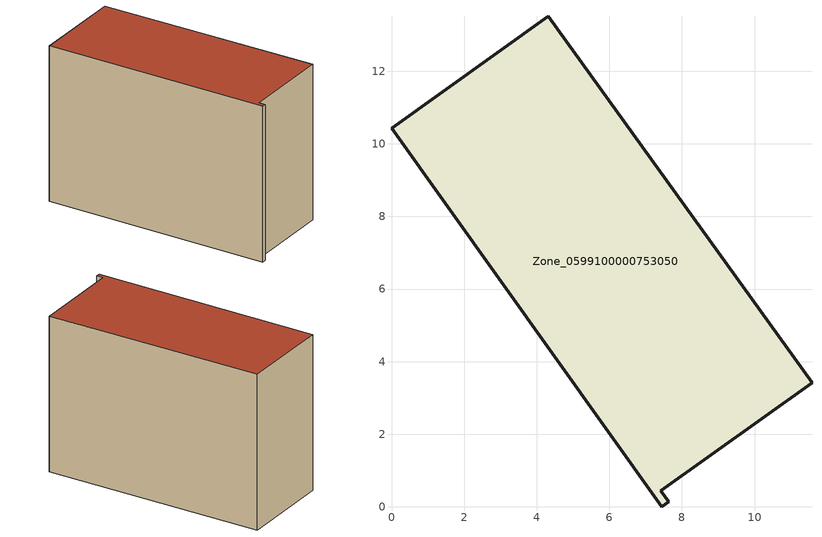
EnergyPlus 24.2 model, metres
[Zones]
Zone_0599100000753050
 floor ground (C_G): 0,10.43 4.32,13.52 11.58,3.42 7.42,0.45 7.64,0.14 7.45,0 z0
 wall outside (C_F): 4.32,13.52 0,10.43 7.45,0 7.64,0.14 7.42,0.45 11.58,3.42 4.32,13.52 z0:8.86
 roof outside (C_R): 0,10.43 7.45,0 7.64,0.14 7.42,0.45 11.58,3.42 4.32,13.52 z8.86
[BUILDING]
Pand.0599100000753050: North Axis=0; Terrain=City; Loads Convergence Tolerance Value=0.04; Temperature Convergence Tolerance Value=0.4; Solar Distribution=FullExterior; Maximum Number of Warmup Days=25; Minimum Number of Warmup Days=1
[Site:Location]
Rotterdam.The.Hague.AP_ZH_NLD Design_Conditions: Latitude=51.96; Longitude=4.45; Time Zone=1; Elevation=-4.5
[SITE:GROUNDTEMPERATURE:BUILDINGSURFACE]
18, 18, 18, 18, 18, 18, 18, 18, 18, 18, 18, 18
[MATERIAL] Thermal Absorptance=0.9; Solar Absorptance=0.7; Visible Absorptance=0.7
Name | Roughness | Thickness | Conductivity | Density | Specific Heat
G.TI.2006-2014 | MediumSmooth | 0.15 | 0.06 | 540 | 1210
F.TI.2006-2014 | Rough | 0.3 | 0.12 | 1920 | 840
R.TI.2006-2014 | MediumRough | 0.2 | 0.08 | 1500 | 1000
[CONSTRUCTION]
C_G: G.TI.2006-2014
C_F: F.TI.2006-2014
C_R: R.TI.2006-2014
[ZONE]
Zone_0599100000753050: Type=1; Multiplier=1; Ceiling Height=Autocalculate; Volume=Autocalculate; Floor Area=autocalculate; Part of Total Floor Area=Yes
[ZONEINFILTRATION:DESIGNFLOWRATE]
Infil_Zone_0599100000753050: Zone or ZoneList or Space or SpaceList=Zone_0599100000753050; Schedule=AlwaysOn; Design Flow Rate Calculation Method=Flow/Area; Flow Rate per Floor Area=0.0015; Constant Term Coefficient=1; Temperature Term Coefficient=0; Velocity Term Coefficient=0; Velocity Squared Term Coefficient=0
[HVACTEMPLATE:ZONE:IDEALLOADSAIRSYSTEM]
Zone_0599100000753050: Maximum Heating Supply Air Temperature=50; Minimum Cooling Supply Air Temperature=13; Maximum Heating Supply Air Humidity Ratio=0.0156; Minimum Cooling Supply Air Humidity Ratio=0.0077; Heating Limit=NoLimit; Cooling Limit=NoLimit; Dehumidification Control Type=ConstantSensibleHeatRatio; Cooling Sensible Heat Ratio=0.7; Dehumidification Setpoint=60; Humidification Control Type=None; Humidification Setpoint=30; Outdoor Air Method=None; Outdoor Air Flow Rate per Person=0.00944; Outdoor Air Flow Rate per Zone Floor Area=0; Outdoor Air Flow Rate per Zone=0; Demand Controlled Ventilation Type=None; Outdoor Air Economizer Type=NoEconomizer; Heat Recovery Type=None; Sensible Heat Recovery Effectiveness=0.7; Latent Heat Recovery Effectiveness=0.65
[ZONECONTROL:THERMOSTAT]
ThermostatControl_Zone_0599100000753050: Zone or ZoneList=Zone_0599100000753050; Control Type Schedule=DualSetpointControlType; Control 1=Thermostat_Zone_0599100000753050; Temperature Difference Between Cutout And Setpoint=0
[THERMOSTATSETPOINT:DUALSETPOINT]
Thermostat_Zone_0599100000753050: Heating Setpoint Temperature Schedule=HeatingSetpoint_Zone_0599100000753050; Cooling Setpoint Temperature Schedule=CoolingSetpoint_Zone_0599100000753050
[SCHEDULE:COMPACT]
HeatingSetpoint_Zone_0599100000753050: Through: 12/31, For: AllDays, Until: 24:00, 21
CoolingSetpoint_Zone_0599100000753050: Through: 12/31, For: AllDays, Until: 24:00, 24
DualSetpointControlType: Through: 12/31, For: AllDays, Until: 24:00, 4
AlwaysOn: Through: 12/31, For: AllDays, Until: 24:00, 1
